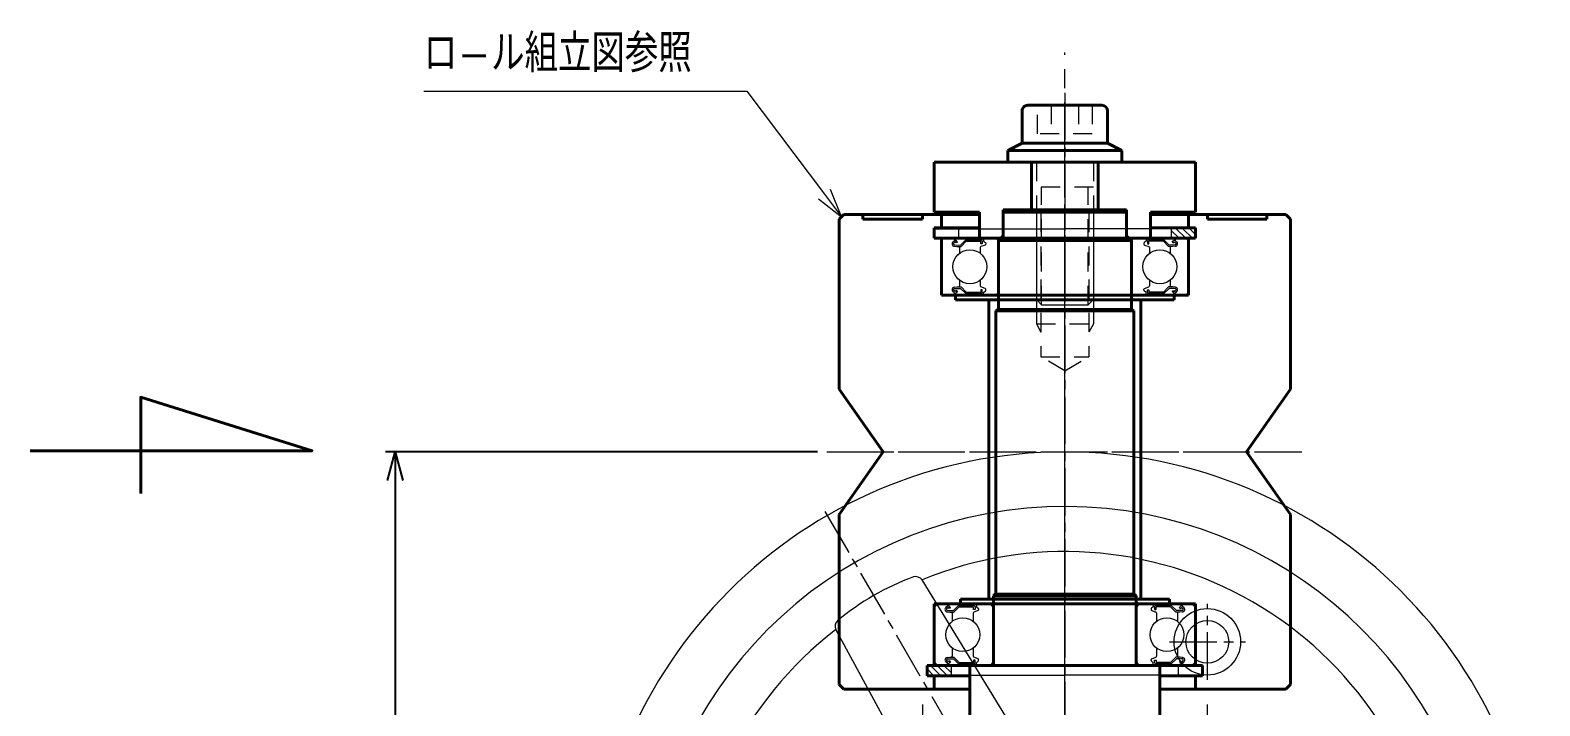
# Model space of a CAD drawing. Header units: millimetres. Extents: x 0 to 1682, y 0 to 1188.
# Drawn here: x 1089.5 to 1407.3, y 464.4 to 606.7 of the extents above; entities that cross this region are included whole.
import ezdxf

# ---------------------------------------------------------------- set-up
doc = ezdxf.new("R2010")
doc.units = ezdxf.units.MM
doc.header["$LTSCALE"] = 2
for name, pattern in [('GEN7', [15, 10, -1.5, 2, -1.5]), ('GEN7A', [7.5, 5, -0.75, 1, -0.75]), ('HIDDEN2', [3.5, 2, -1.5])]:
    doc.linetypes.add(name, pattern=pattern)
doc.layers.get('0').update_dxf_attribs({"lineweight": 20})
doc.layers.get('DEFPOINTS').update_dxf_attribs({"color": 253})
for name, color, linetype, lineweight in [('2', 5, 'Continuous', 40), ('3A', 6, 'HIDDEN2', 20), ('4', 3, 'Continuous', 13), ('5', 3, 'Continuous', 13), ('7', 4, 'GEN7', 13), ('7A', 4, 'GEN7A', 13), ('_-3A', 6, 'HIDDEN2', 20)]:
    doc.layers.add(name, color=color, linetype=linetype, lineweight=lineweight)
doc.styles.get("Standard").update_dxf_attribs({"font": 'romans.shx', "width": 0.8, "bigfont": 'extfont2.shx'})
doc.dimstyles.new('GEN-ISO$0', dxfattribs={"dimtxt": 4, "dimasz": 3, "dimexe": 1, "dimexo": 1, "dimgap": 1, "dimtad": 3, "dimrnd": 0.01, "dimdsep": 46, "dimtxsty": 'Standard', "dimblk": 'OPEN30', "dimcen": 0, "dimclrd": 256, "dimclre": 256, "dimclrt": 7, "dimazin": 2, "dimtp": 0.1, "dimtm": 0.1000000001, "dimtfac": 0.6, "dimtmove": 2, "dimatfit": 3, "dimldrblk": 'OPEN30', "dimfxl": 1, "dimarcsym": 0})

# ---------------------------------------------------------------- blocks, each defined once
blk = doc.blocks.new('A$C1C1646DE')
for p, q in [((19.80000195724733, 41.99999954894997), (4.200001957247196, 41.99999954894861)), ((3.00000195724715, 40.79999954894856), (3.00000195724806, 33.99999954894952)), ((21.00000195724806, 33.99999954894929), (21.00000195724715, 40.79999954895015)), ((21.00000195724806, 29.9999995489502), (3.00000195724806, 29.99999954894838))]:
    blk.add_line(p, q)
for centre, start, end in [((4.200001957247423, 40.79999954894856), 89.9999980000048, 179.9999999999995), ((19.80000195724733, 40.79999954894993), 359.9999999999995, 89.9999980000048)]:
    blk.add_arc(centre, 1.2, start, end)
at = {"layer": '2'}
for p, q in [((3.000001957247605, 33.99999954894929), (1.957248059625272e-06, 32.49999954894975)), ((24.00000195724897, 32.49999954894929), (1.957248059625272e-06, 32.49999954894975)), ((1.957247604877921e-06, 32.49999954894975), (1.957248514372623e-06, 29.99999954894975)), ((21.0000019572476, 33.99999954894929), (3.000001957248514, 33.99999954894952)), ((24.00000195724897, 32.49999954894929), (21.0000019572476, 33.99999954894929)), ((24.00000195724851, 32.49999954894929), (24.00000195724851, 29.99999954894929)), ((24.00000195724851, 29.99999954894929), (1.957248514372623e-06, 29.99999954894952))]:
    blk.add_line(p, q, dxfattribs=at)
at = {"layer": '7A'}
blk.add_line((12.0000022269187, 44.63359109718522), (12.0000022269187, -4.510510507316212e-07), dxfattribs=at)
at = {"layer": '_-3A'}
for p, q in [((6.22650195724782, 35.99999954894884), (6.226501957247365, 41.99999954894884)), ((9.11325195724703, 41.99999954894906), (9.113251957247485, 35.99999954894906)), ((14.88675195724727, 41.99999954894952), (14.88675195724772, 35.99999954894952)), ((17.77350195724716, 41.99999954894975), (17.77350195724784, 35.99999954894975)), ((17.77350195724784, 35.99999954894975), (6.22650195724782, 35.99999954894884)), ((6.00000195724806, 29.99999954894884), (6.000001957250561, 1.073499548948803)), ((18.00000195724806, 29.99999954894975), (18.00000195725084, 1.07349954894994)), ((18.00000195724851, 24.74999954894975), (6.000001957248514, 24.74999954894884)), ((7.073501957250812, -4.510510507316212e-07), (7.073501957248482, 24.74999954894884)), ((16.92650195725082, -4.510501412369194e-07), (16.92650195724855, 24.74999954894975)), ((6.00000195725147, 1.073499548948917), (7.073501957251665, -4.510510507316212e-07)), ((18.00000195725147, 1.073499548950053), (6.00000195725147, 1.073499548948917)), ((16.92650195725173, -4.510501412369194e-07), (18.00000195725147, 1.073499548950053)), ((7.073501957251665, -4.510510507316212e-07), (16.92650195725173, -4.510501412369194e-07))]:
    blk.add_line(p, q, dxfattribs=at)
blk = doc.blocks.new('A$C76446767')
at = {"layer": '2'}
for p, q in [((1.677595355431549e-05, 63.20680156471622), (2.63632309724926e-05, 99.00003001813525)), ((2.63632309724926e-05, 99.00003001813525), (1.000026631082619, 100.0000297502836)), ((29.499801555148, 100.0000190362796), (1.000023550788342, 100.0000266699911)), ((4.999581446420052, 98.99999841164822), (4.999581446420052, 99.99999841164822)), ((17.49958144642005, 98.99999841164822), (4.999581446420052, 98.99999841164822)), ((17.49958144642005, 98.99999841164822), (17.49958144642005, 99.99999841164822)), ((21.50003637541704, 97.20005246821552), (21.50003637541704, 100.0000404682162)), ((93.99957447033444, 100.0000017599109), (65.499801555148, 100.0000093936213)), ((73.5000216638764, 97.20005246821552), (73.5000216638764, 100.0000404682153)), ((77.5000216638764, 99.00004046821527), (77.5000216638764, 100.0000404682153)), ((77.5000216638764, 98.99999841164822), (77.5000216638764, 99.99999841164822)), ((77.5000216638764, 98.99999841164822), (90.0000216638764, 98.99999841164822)), ((90.0000216638764, 98.99999841164822), (90.0000216638764, 99.99999841164822)), ((93.99957447033421, 100.0000017599109), (94.9995767470732, 98.99999948317168)), ((94.99958633452252, 63.20613115342837), (94.9995767470732, 98.99999948317168)), ((29.499801555148, 97.2000524682145), (20.00003637541704, 97.20005246821552)), ((20.00003637541704, 95.00004046821618), (20.00003637541704, 97.20005246821552)), ((75.0000216638764, 97.2000524682096), (65.49980155514805, 97.20005246821074)), ((75.0000216638764, 95.00004046821527), (75.0000216638764, 97.20005246821552)), ((75.0000216638764, 95.00004046821527), (20.00003637541704, 95.00004046821527)), ((21.50003637541704, 83.00004046821618), (21.50003637541704, 95.00004046821618)), ((73.5000216638764, 83.00004046821527), (73.5000216638764, 95.00004046821527)), ((73.5000216638764, 83.00004046821209), (21.50003637541704, 83.00004046821618)), ((24.50003637541704, 82.00004046821527), (24.50003637541704, 83.00004046821527)), ((70.5000216638764, 82.00004046821527), (70.5000216638764, 83.00004046821527)), ((24.50003637541704, 82.00004046821527), (70.5000216638764, 82.00004046821527)), ((31.50003637541704, 19.00004046821618), (31.50003637541704, 82.00004046821527)), ((63.5000216638764, 19.00004046821618), (63.5000216638764, 82.00004046821527)), ((1.677595378168917e-05, 63.20680156471599), (9.247365599976547, 50.00021877403844)), ((94.99972683367287, 63.20633180278651), (85.75224740023395, 49.99984046676923)), ((9.701024964670069e-06, 36.7931739916562), (9.24738475197978, 49.99979423827426)), ((94.99959340944338, 36.79253181394051), (85.75222824403204, 49.99941593119456)), ((1.137739218393108e-07, 1.000030018138887), (9.701024964670069e-06, 36.7931739916562)), ((94.99960299652207, 1.000030018138887), (94.99959340944338, 36.79253181394051)), ((20.00003637541704, 18.00004046821618), (75.0000216638764, 18.00004046821618)), ((20.00003637541704, 18.00004046821618), (20.00003637541681, 5.000040468216071)), ((25.50003637541704, 18.00004046821618), (25.50003637541704, 19.00004046821618)), ((69.5000216638764, 19.00004046821618), (25.50003637541704, 19.00004046821618)), ((69.5000216638764, 18.00004046821618), (69.5000216638764, 19.00004046821618)), ((75.0000216638764, 18.00004046821618), (75.00002166387617, 5.000040468216071)), ((76.50002166387617, 5.000040468216071), (18.50003637541681, 5.000040468216071)), ((18.50003637541681, 5.000040468216071), (18.50003637541681, 2.800028468215828)), ((76.50002166387617, 5.000040468216071), (76.50002166387617, 2.800028468215828)), ((1.137739218393108e-07, 1.000030018138887), (1.000027836409117, 1.759785504873435e-06)), ((27.49980155514822, 8.857792522576347e-06), (1.000027836409174, 1.759785163812921e-06)), ((27.49980155514822, 2.800028468215828), (18.50003637541681, 2.800028468215828)), ((20.00003637541681, 2.800028468215828), (20.00003637541681, 4.046821607062157e-05)), ((76.50002166387617, 2.800028468215828), (67.49980155514817, 2.800028468215828)), ((93.99960018395905, 2.666987086286099e-05), (67.49980155514817, 1.957185702394781e-05)), ((75.00002166387617, 2.800028468215828), (75.00002166387617, 4.046821607062157e-05)), ((94.99960299652207, 1.000030018138887), (93.99960018395905, 2.666987086286099e-05))]:
    blk.add_line(p, q, dxfattribs=at)
at = {"layer": '7A'}
for p, q in [((47.49980155514822, 1.421482488694892e-05), (47.499801555148, 100.0000142149502)), ((1.464796089567699, 50.00002587586994), (92.81532698655667, 50.00000140748284))]:
    blk.add_line(p, q, dxfattribs=at)
blk = doc.blocks.new('A$C25C40DA7')
at = {"layer": '2'}
blk.add_line((67.50025560418635, 5.000038664293243), (27.50025560418635, 5.000038664293243), dxfattribs=at)
at = {"layer": '4'}
for p, q in [((20.00026295995576, 95.00006813670984), (20.00026295995576, 97.00006813670984)), ((20.00026295995576, 97.00006813670984), (47.50026295995576, 97.00006813670984)), ((25.10026295995567, 97.00006813670984), (25.10026295995567, 95.00006813670984)), ((34.50025560418544, 95.50388783862331), (34.00025560418544, 95.00388783862331)), ((69.90026295995585, 97.00006813670984), (47.50026295995576, 97.00006813670984)), ((60.50025560418544, 95.50388783862331), (61.00025560418544, 95.00388783862331)), ((69.90026295995585, 97.00006813670984), (69.90026295995585, 95.00006813670984)), ((75.00026295995576, 97.00006813670984), (69.90026295995585, 97.00006813670984)), ((71.54189395995581, 95.00006813670984), (69.90026295995585, 96.6416991367098)), ((72.95610695995583, 95.00006813670984), (70.95610695995583, 97.00006813670984)), ((72.37032095995573, 97.00006813670984), (74.37032095995573, 95.00006813670984)), ((73.78453395995575, 97.00006813670984), (75.00026295995576, 95.78433913670983)), ((75.00026295995576, 95.00006813670984), (75.00026295995576, 97.00006813670984)), ((20.00003549545727, 95.00004000355034), (75.00002078391663, 95.00004000355034)), ((21.50026295995576, 95.00006813670984), (20.00026295995576, 95.00006813670984)), ((21.50003549545727, 83.00004000355034), (21.50003549545727, 95.00004000355034)), ((47.50026295995576, 95.00006813670984), (21.50026295995576, 95.00006813670984)), ((21.50026295995576, 94.4000105311327), (21.50026295995576, 83.60001053113274)), ((22.10027295995587, 95.0000105311326), (33.50026295995576, 95.0000105311326)), ((24.30029295995564, 94.5000105311326), (23.97833295995588, 94.2740305311329)), ((24.47232295995582, 94.25400053113276), (24.15035295995585, 94.02800053113265)), ((24.23735295995584, 93.3060005311329), (25.1173729599559, 93.22800053113292)), ((24.26321295995558, 93.60502053113282), (25.5262629599556, 93.5580205311328)), ((24.30026295995594, 94.80001053113278), (24.30026295995594, 94.5000105311326)), ((24.64533295995579, 94.0090305311328), (24.47232295995582, 94.25401053113274)), ((24.89031295995574, 94.18101053113264), (24.64531295995585, 94.00902053113282)), ((24.89024295995569, 94.18102053113284), (24.71825295995586, 94.42700053113276)), ((24.77927295995551, 93.25801053113287), (25.6502729599556, 93.25801053113287)), ((25.30026295995594, 93.02901053113283), (25.30026295995594, 91.81399053113273)), ((25.52623295995545, 93.55801053113282), (26.62625295995576, 94.65803053113291)), ((25.6502429599559, 93.25803053113282), (26.75023295995561, 94.35803053113273)), ((26.62627295995571, 94.65801053113273), (29.80026295995594, 94.65801053113273)), ((26.75026295995576, 94.35801053113278), (29.80026295995594, 94.35801053113278)), ((65.50025560418544, 95.00388783862331), (29.50025560418544, 95.00388783862331)), ((29.70027295995578, 93.0550105311329), (29.70027295995578, 91.81399053113273)), ((29.80026295995594, 93.8380105311328), (29.80026295995594, 94.35801053113278)), ((30.10027295995587, 93.8380105311328), (29.80029295995564, 93.8380105311328)), ((30.71832295995591, 93.56600053113266), (29.83231295995574, 93.24299053113282)), ((30.10027295995587, 94.35801053113278), (30.10027295995587, 93.8380105311328)), ((30.4002729599556, 94.80001053113278), (30.4002729599556, 94.4000105311327)), ((30.4002829599558, 94.40003053113264), (30.77928295995571, 94.08203053113289)), ((30.85027295995587, 93.92901053113269), (30.85027295995587, 93.75401053113274)), ((33.50026295995576, 94.4000105311327), (33.50026295995576, 83.60001053113274)), ((47.50026295995576, 95.00006813670984), (69.90026295995585, 95.00006813670984)), ((72.90025295995565, 95.0000105311326), (61.50026295995576, 95.0000105311326)), ((61.50026295995576, 94.4000105311327), (61.50026295995576, 83.60001053113274)), ((64.15025295995565, 93.92901053113269), (64.15025295995565, 93.75401053113274)), ((64.60026295995567, 94.40000053113272), (64.22126295995577, 94.08200053113273)), ((64.28226295995591, 93.56601053113286), (65.16826295995588, 93.24301053113277)), ((64.60025295995547, 94.80001053113278), (64.60025295995547, 94.4000105311327)), ((64.90025295995565, 94.35801053113278), (64.90025295995565, 93.8380105311328)), ((64.90025295995565, 93.8380105311328), (65.20024295995563, 93.8380105311328)), ((68.37425295995581, 94.65801053113273), (65.20026295995558, 94.65801053113273)), ((65.20026295995558, 93.8380105311328), (65.20026295995558, 94.35801053113278)), ((68.25026295995576, 94.35801053113278), (65.20026295995558, 94.35801053113278)), ((65.30025295995574, 93.0550105311329), (65.30025295995574, 91.81399053113273)), ((69.35027295995587, 93.25803053113282), (68.25028295995571, 94.35803053113273)), ((69.47427295995567, 93.5580205311328), (68.37427295995576, 94.6580205311327)), ((70.22125295995556, 93.25801053113287), (69.35025295995547, 93.25801053113287)), ((70.73726295995584, 93.60501053113262), (69.47424295995552, 93.5580105311326)), ((69.70026295995558, 93.0290105311326), (69.70026295995558, 91.81399053113273)), ((70.76323295995553, 93.30601053113264), (69.88323295995588, 93.22800053113292)), ((70.12767995995591, 95.00006813670984), (69.90026295995585, 95.2274851367099)), ((69.90026295995585, 95.00006813670984), (73.50026295995576, 95.00006813670984)), ((70.11025295995569, 94.18101053113264), (70.28226295995591, 94.42700053113276)), ((70.11025295995569, 94.18102053113284), (70.35526295995578, 94.00902053113282)), ((70.35525295995558, 94.00902053113282), (70.52825295995581, 94.25400053113276)), ((70.52825295995581, 94.25401053113274), (70.85024295995572, 94.02801053113285)), ((70.70024295995563, 94.5000105311326), (71.0222229599558, 94.27402053113269)), ((70.70026295995558, 94.80001053113278), (70.70026295995558, 94.5000105311326)), ((73.50002078391663, 83.00004000355125), (73.50002078391663, 95.00004000355125)), ((73.50026295995576, 95.00006813670984), (75.00026295995576, 95.00006813670984)), ((73.50026295995576, 94.4000105311327), (73.50026295995576, 83.60001053113274)), ((25.30026295995594, 86.1860305311327), (25.30026295995594, 84.9710105311326)), ((29.70027295995578, 86.1860305311327), (29.70027295995578, 84.94501053113277)), ((65.30025295995574, 86.1860305311327), (65.30025295995574, 84.94501053113277)), ((69.70026295995558, 86.1860305311327), (69.70026295995558, 84.9710105311326)), ((21.50003549545727, 83.00004000354716), (73.50002078391663, 83.00004000355125)), ((22.10027295995587, 83.00001053113283), (33.50026295995576, 83.0000105311326)), ((24.30031295995559, 83.50000053113286), (23.97833295995588, 83.72598053113279)), ((24.47234295995577, 83.7460105311327), (24.15035295995585, 83.97201053113281)), ((24.23735295995584, 84.69402053113276), (25.1173729599559, 84.77202053113274)), ((24.26325295995593, 84.39499053113263), (25.52628295995555, 84.44199053113266)), ((24.30026295995594, 83.20001053113288), (24.30026295995594, 83.50001053113283)), ((24.64533295995579, 83.99099053113264), (24.47232295995582, 83.7460105311327)), ((24.89027295995584, 83.81899053113261), (24.64526295995574, 83.99100053113284)), ((24.89024295995569, 83.81900053113282), (24.71825295995586, 83.57302053113267)), ((24.77927295995551, 84.74201053113279), (25.6502729599556, 84.74201053113279)), ((25.52625295995585, 84.44199053113266), (26.62625295995576, 83.34199053113275)), ((25.6502729599556, 84.74199053113284), (26.75024295995581, 83.64199053113293)), ((26.62627295995571, 83.3420105311327), (29.80028295995589, 83.3420105311327)), ((26.75026295995576, 83.64201053113288), (29.80028295995589, 83.64201053113288)), ((29.80026295995594, 84.16201053113286), (29.80026295995594, 83.64201053113288)), ((30.10027295995587, 84.16201053113286), (29.80029295995564, 84.16201053113286)), ((30.71832295995591, 84.43402053113277), (29.83231295995574, 84.75703053113261)), ((30.10027295995587, 83.64201053113288), (30.10027295995587, 84.16201053113286)), ((30.4002729599556, 83.20001053113288), (30.4002729599556, 83.60001053113274)), ((30.40033295995545, 83.60002053113271), (30.77931295995586, 83.91801053113272)), ((30.85027295995587, 84.07101053113274), (30.85027295995587, 84.2460105311327)), ((72.90025295995565, 83.0000105311326), (61.50026295995576, 83.0000105311326)), ((64.15025295995565, 84.07101053113274), (64.15025295995565, 84.2460105311327)), ((64.60025295995547, 83.60002053113271), (64.22126295995577, 83.91801053113272)), ((64.28226295995591, 84.4340105311328), (65.16826295995588, 84.75701053113266)), ((64.60025295995547, 83.20001053113288), (64.60025295995547, 83.60001053113274)), ((64.90025295995565, 83.64201053113288), (64.90025295995565, 84.16201053113286)), ((64.90025295995565, 84.16201053113286), (65.20024295995563, 84.16201053113286)), ((65.20026295995558, 84.16201053113286), (65.20026295995558, 83.64201053113288)), ((68.25026295995576, 83.64201053113288), (65.20026295995558, 83.64201053113288)), ((68.37425295995581, 83.3420105311327), (65.20026295995558, 83.3420105311327)), ((69.35027295995587, 84.74199053113284), (68.25027295995551, 83.64199053113293)), ((69.47427295995567, 84.44200053113286), (68.37426295995556, 83.34200053113273)), ((70.22125295995556, 84.74201053113279), (69.35025295995547, 84.74201053113279)), ((70.73726295995584, 84.39500053113284), (69.47424295995552, 84.44200053113286)), ((70.76323295995553, 84.69402053113276), (69.88323295995588, 84.77202053113274)), ((70.11025295995569, 83.81900053113282), (70.35526295995578, 83.99100053113284)), ((70.11025295995569, 83.81901053113279), (70.28226295995591, 83.57302053113267)), ((70.35525295995558, 83.99100053113284), (70.52825295995581, 83.7460105311327)), ((70.52825295995581, 83.7460105311327), (70.85024295995572, 83.97201053113281)), ((70.70024295995563, 83.50000053113286), (71.0222229599558, 83.72599053113277)), ((70.70026295995558, 83.20001053113288), (70.70026295995558, 83.5000105311326)), ((41.50025560419181, 82.07738783862283), (42.57375560419177, 81.00388783862286)), ((53.50025560419181, 82.07738783862396), (41.50025560419181, 82.07738783862283)), ((42.57375560419177, 81.00388783862286), (52.42675560419184, 81.00388783862377)), ((52.42675560419184, 81.00388783862377), (53.50025560419181, 82.07738783862396)), ((75.00002078391663, 18.00004000355125), (20.00003549545727, 18.00004000355125)), ((20.00003549545727, 18.00004000355125), (20.00003549545727, 5.000040003551248)), ((20.00026295995622, 17.00001053113374), (20.00026295995622, 6.000010531133739)), ((21.00026295995622, 18.00001053113351), (32.50026295995622, 18.00001053113351)), ((22.8003529599564, 17.50001053113351), (22.47836295995603, 17.27401053113363)), ((22.97234295995622, 17.25402053113362), (22.65035295995631, 17.02802053113373)), ((22.7373529599563, 16.3060005311338), (23.61737295995636, 16.22800053113383)), ((22.76321295995604, 16.60502053113373), (24.02626295995651, 16.55802053113371)), ((22.8002629599564, 17.80001053113369), (22.8002629599564, 17.50001053113351)), ((23.14528295995615, 17.0090305311337), (22.97226295995642, 17.25402053113362)), ((23.39031295995619, 17.18101053113355), (23.1453129599563, 17.00902053113373)), ((23.39027295995629, 17.18101053113355), (23.21826295995652, 17.42701053113365)), ((23.27927295995642, 16.25801053113378), (24.15027295995606, 16.25801053113378)), ((23.8002629599564, 16.02901053113374), (23.8002629599564, 14.31399053113364)), ((24.02620295995621, 16.55804053113366), (25.12622295995607, 17.65805053113377)), ((24.15027295995606, 16.25801053113378), (25.25028295995617, 17.35803053113364)), ((25.12627295995617, 17.65801053113364), (28.3002629599564, 17.65801053113364)), ((25.25026295995622, 17.35801053113369), (28.3002629599564, 17.35801053113369)), ((28.20027295995624, 16.0550105311338), (28.20027295995624, 14.31399053113364)), ((28.3002629599564, 16.8380105311337), (28.3002629599564, 17.35801053113369)), ((28.60027295995633, 16.8380105311337), (28.3002929599561, 16.8380105311337)), ((29.21832295995637, 16.56600053113357), (28.33234295995635, 16.24301053113368)), ((28.60027295995633, 17.35801053113369), (28.60027295995633, 16.8380105311337)), ((28.90027295995606, 17.80001053113369), (28.90027295995606, 17.4000105311336)), ((28.90035295995631, 17.40000053113363), (29.27934295995647, 17.08200053113364)), ((29.35027295995633, 16.9290105311336), (29.35027295995633, 16.75401053113364)), ((32.50026295995622, 17.00001053113351), (32.50026295995622, 6.000010531133512)), ((74.00026295995622, 18.00001053113351), (62.50026295995622, 18.00001053113351)), ((62.50026295995622, 17.00001053113351), (62.50026295995622, 6.000010531133512)), ((65.6502529599561, 16.9290105311336), (65.6502529599561, 16.75401053113364)), ((66.10024295995618, 17.40000053113363), (65.72125295995647, 17.08200053113364)), ((65.78224295995642, 16.56602053113352), (66.66823295995619, 16.24302053113365)), ((66.10025295995638, 17.80001053113369), (66.10025295995638, 17.4000105311336)), ((66.4002529599561, 17.35801053113369), (66.4002529599561, 16.8380105311337)), ((66.4002529599561, 16.8380105311337), (66.70024295995609, 16.8380105311337)), ((69.87425295995627, 17.65801053113364), (66.70026295995649, 17.65801053113364)), ((66.70026295995649, 16.8380105311337), (66.70026295995649, 17.35801053113369)), ((69.75026295995622, 17.35801053113369), (66.70026295995649, 17.35801053113369)), ((66.8002529599562, 16.0550105311338), (66.8002529599562, 14.31399053113364)), ((70.85026295995613, 16.25801053113378), (69.75027295995642, 17.35801053113369)), ((70.97428295995633, 16.55802053113371), (69.87427295995622, 17.65802053113362)), ((71.72125295995647, 16.25801053113378), (70.85025295995638, 16.25801053113378)), ((72.2372629599563, 16.60502053113373), (70.97424295995643, 16.55802053113371)), ((71.20026295995649, 16.02901053113351), (71.20026295995649, 14.31399053113364)), ((72.26323295995644, 16.30601053113355), (71.38323295995633, 16.22800053113383)), ((71.61023295995619, 17.18102053113375), (71.85524295995629, 17.00902053113373)), ((71.6102429599564, 17.1810005311338), (71.78225295995617, 17.42700053113367)), ((71.85525295995649, 17.00901053113353), (72.02824295995651, 17.25401053113364)), ((72.02823295995631, 17.25402053113362), (72.35022295995623, 17.02802053113351)), ((72.20023295995634, 17.50002053113371), (72.52222295995625, 17.2740205311336)), ((72.20026295995649, 17.80001053113369), (72.20026295995649, 17.50001053113351)), ((75.00002078391663, 18.00004000355125), (75.00002078391663, 5.000040003551248)), ((75.00026295995622, 17.00001053113351), (75.00026295995622, 6.000010531133512)), ((22.7373529599563, 6.694020531133674), (23.61737295995636, 6.772020531133649)), ((22.76321295995604, 6.394990531133544), (24.02626295995651, 6.44199053113357)), ((23.27927295995642, 6.742010531133701), (24.15027295995606, 6.742010531133701)), ((23.8002629599564, 8.68603053113361), (23.8002629599564, 6.971010531133516)), ((24.02620295995621, 6.441980531133822), (25.12621295995632, 5.341970531133711)), ((24.15025295995611, 6.742000531133726), (25.25026295995622, 5.641990531133843)), ((28.20027295995624, 8.68603053113361), (28.20027295995624, 6.945010531133676)), ((29.21834295995632, 6.434020531133683), (28.33237295995605, 6.757010531133574)), ((65.78225295995617, 6.434010531133708), (66.66823295995619, 6.757000531133826)), ((66.8002529599562, 8.68603053113361), (66.8002529599562, 6.945010531133676)), ((70.85025295995638, 6.742000531133726), (69.75026295995622, 5.64200053113359)), ((70.97427295995612, 6.44199053113357), (69.87426295995647, 5.341990531133661)), ((71.72125295995647, 6.742010531133701), (70.85025295995638, 6.742010531133701)), ((72.2372529599561, 6.395000531133746), (70.97424295995643, 6.442000531133772)), ((71.20026295995649, 8.68603053113361), (71.20026295995649, 6.971010531133516)), ((72.26323295995644, 6.694020531133674), (71.38323295995633, 6.772020531133649)), ((18.50003549545727, 5.000040003551248), (76.50002078391663, 5.000040003551248)), ((20.00026295995576, 5.000038664293243), (18.50026295995576, 5.000038664293243)), ((18.50026295995576, 5.000038664293243), (18.50026295995576, 3.000038664293243)), ((19.80177795995587, 3.000038664293243), (18.50026295995576, 4.301553664293124)), ((21.21599195995577, 3.000038664293243), (19.21599195995577, 5.000038664293243)), ((23.60026295995567, 5.000038664293243), (20.00026295995576, 5.000038664293243)), ((20.63020495995579, 5.000038664293243), (22.63020495995579, 3.000038664293243)), ((21.00026295995622, 5.000010531133739), (32.50026295995622, 5.000010531133512)), ((22.04441895995569, 5.000038664293243), (23.60026295995567, 3.444194664293263)), ((22.8003529599564, 5.500010531133739), (22.47836295995603, 5.726010531133625)), ((22.97235295995642, 5.746020531133809), (22.65036295995651, 5.972020531133694)), ((22.8002629599564, 5.200010531133785), (22.8002629599564, 5.500010531133739)), ((23.14529295995635, 5.991010531133725), (22.97231295995607, 5.746010531133606)), ((23.39034295995634, 5.818990531133522), (23.1453629599564, 5.990990531133548)), ((23.39032295995639, 5.819020531133674), (23.21831295995617, 5.573030531133782)), ((23.45863195995571, 5.000038664293243), (23.60026295995567, 4.858407664293281)), ((23.60026295995567, 3.000038664293243), (23.60026295995567, 5.000038664293243)), ((25.12627295995617, 5.34201053113361), (28.30028295995635, 5.34201053113361)), ((25.25026295995622, 5.642010531133792), (28.30028295995635, 5.642010531133792)), ((28.3002629599564, 6.162010531133774), (28.3002629599564, 5.642010531133792)), ((28.60027295995633, 6.162010531133774), (28.3002929599561, 6.162010531133774)), ((28.60027295995633, 5.642010531133792), (28.60027295995633, 6.162010531133774)), ((28.90027295995606, 5.200010531133785), (28.90027295995606, 5.600010531133648)), ((28.90031295995641, 5.600010531133648), (29.27931295995631, 5.918010531133632)), ((29.35027295995633, 6.071010531133652), (29.35027295995633, 6.246010531133606)), ((47.50026295995576, 5.000038664293243), (75.00026295995576, 5.000038664293243)), ((74.00026295995622, 5.000010531133512), (62.50026295995622, 5.000010531133512)), ((65.6502529599561, 6.071010531133652), (65.6502529599561, 6.246010531133606)), ((66.10025295995638, 5.600020531133623), (65.72125295995647, 5.918020531133834)), ((66.10025295995638, 5.200010531133785), (66.10025295995638, 5.600010531133648)), ((66.4002529599561, 5.642010531133792), (66.4002529599561, 6.162010531133774)), ((66.4002529599561, 6.162010531133774), (66.70024295995609, 6.162010531133774)), ((66.70026295995649, 6.162010531133774), (66.70026295995649, 5.642010531133792)), ((69.75026295995622, 5.642010531133792), (66.70026295995649, 5.642010531133792)), ((69.87425295995627, 5.34201053113361), (66.70026295995649, 5.34201053113361)), ((71.40026295995585, 3.000038664293243), (71.40026295995585, 5.000038664293243)), ((71.61023295995619, 5.818990531133522), (71.85524295995629, 5.990990531133548)), ((71.6102429599564, 5.819020531133674), (71.78225295995617, 5.573020531133579)), ((71.85524295995629, 5.99100053113375), (72.02824295995651, 5.746010531133606)), ((72.02823295995631, 5.746000531133632), (72.35022295995623, 5.972000531133517)), ((72.20023295995634, 5.500000531133765), (72.52222295995625, 5.72600053113365)), ((72.20026295995649, 5.200010531133785), (72.20026295995649, 5.500010531133512)), ((75.00026295995576, 5.000038664293243), (76.50026295995576, 5.000038664293243)), ((76.50026295995576, 5.000038664293243), (76.50026295995576, 3.000038664293243)), ((18.50026295995576, 3.000038664293243), (23.60026295995567, 3.000038664293243)), ((23.60026295995567, 3.000038664293243), (47.50026295995576, 3.000038664293243)), ((76.50026295995576, 3.000038664293243), (47.50026295995576, 3.000038664293243))]:
    blk.add_line(p, q, dxfattribs=at)
for centre in [(27.50026295995576, 89.0000105311326), (67.50026295995576, 89.0000105311326), (26.00026295995622, 11.50001053113351), (69.00026295995622, 11.50001053113351)]:
    blk.add_circle(centre, 3.5719, dxfattribs=at)
for centre, radius, start, end in [((22.44058295995546, 94.0596905311329), 1.00001, 109.8959699999945, 160.1038200000001), ((24.28427295995562, 93.83701053113282), 0.5330699999999999, 124.999919999999, 264.9435999999945), ((24.28427295995562, 93.83701053113282), 0.23295, 125.0525999999907, 264.8286100000032), ((24.10027295995587, 94.80001053113278), 0.20001, 359.999969999997, 89.99994999999497), ((24.47226295995551, 94.25401053113274), 0.30018, 35.11495999999848, 124.9603099999987), ((25.10027295995587, 93.02901053113283), 0.19974, 359.999969999997, 85.11767999999631), ((29.9002729599556, 93.0550105311329), 0.19999, 109.8847700000025, 180.0002399999981), ((29.80026295995594, 94.35801053113278), 0.3, 359.999969999997, 89.99994999999497), ((30.60027295995587, 94.80001053113278), 0.2, 89.99994999999497, 180.0002399999981), ((30.6502729599556, 93.75401053113274), 0.2, 289.8842200000072, 359.999969999997), ((30.6502729599556, 93.92901053113269), 0.20013, 359.999969999997, 49.86494000001204), ((32.55995295995581, 94.05970053113265), 1.00001, 19.8958300000026, 70.10383999999296), ((62.44057295995572, 94.05970053113265), 1, 109.8955800000035, 160.1038700000044), ((64.35025295995547, 93.92901053113269), 0.20012, 130.1351799999922, 180.0002399999981), ((64.35025295995547, 93.75401053113274), 0.2, 180.0002399999981, 250.1167000000045), ((64.40025295995565, 94.80001053113278), 0.2, 359.9996899999949, 89.99994999999497), ((65.20026295995558, 94.35801053113278), 0.3, 89.99994999999497, 180), ((65.10025295995547, 93.0550105311329), 0.2, 359.9996899999949, 70.1123500000092), ((69.90025295995565, 93.0290105311326), 0.19972, 94.88227999999197, 180.0002399999981), ((70.52826295995555, 94.25401053113274), 0.30016, 55.03943999998717, 144.8834200000007), ((70.90025295995565, 94.80001053113278), 0.2, 89.99994999999497, 180.0002399999981), ((70.71625295995545, 93.83701053113282), 0.23295, 275.1749299999971, 54.94699000000423), ((70.71625295995545, 93.83701053113282), 0.53308, 275.0578799999913, 54.99910999999319), ((72.5599429599556, 94.0596905311329), 1.00001, 19.8958300000026, 70.10383999999296), ((22.44058295995546, 83.94033053113276), 1, 199.8960000000018, 250.1044899999926), ((24.28427295995562, 84.16301053113261), 0.53308, 95.05785000000438, 234.9999999999882), ((24.28427295995562, 84.16301053113261), 0.23295, 95.17487999999508, 234.9472700000055), ((24.10027295995587, 83.20001053113288), 0.2, 270.0043700000011, 0.0002399999980999083), ((24.47226295995551, 83.7460105311327), 0.30016, 235.0419900000057, 324.8851300000018), ((25.10027295995587, 84.9710105311326), 0.19972, 274.8866699999958, 0.0002399999980999083), ((29.9002729599556, 84.94501053113277), 0.19998, 179.9997600000019, 250.1149899999917), ((29.80026295995594, 83.64201053113288), 0.3, 270.0029100000075, 0.0001999999940738847), ((30.60027295995587, 83.20001053113288), 0.19998, 179.9997600000019, 270.0043700000011), ((30.6502729599556, 84.2460105311327), 0.2, 0.0002399999980999083, 70.11574000000475), ((30.6502729599556, 84.07101053113274), 0.20013, 310.1385299999881, 0.0002399999980999083), ((32.55995295995581, 83.94032053113278), 1, 289.8962099999891, 340.1040200000057), ((62.44057295995572, 83.94032053113278), 0.9999899999999999, 199.8960000000018, 250.104250000004), ((64.35025295995547, 84.07101053113274), 0.20012, 179.9995100000028, 229.8647499999885), ((64.35025295995547, 84.2460105311327), 0.2, 109.88318000001, 179.9995100000028), ((64.40025295995565, 83.20001053113288), 0.2, 270, 359.999969999997), ((65.20026295995558, 83.64201053113288), 0.3, 179.9995100000028, 270), ((65.10025295995547, 84.94501053113277), 0.2, 289.8875999999947, 359.999969999997), ((69.90025295995565, 84.9710105311326), 0.19972, 179.9995100000028, 265.1174300000127), ((70.52826295995555, 83.7460105311327), 0.30016, 215.1162099999867, 304.9603400000114), ((70.90025295995565, 83.20001053113288), 0.2, 179.9995100000028, 270), ((70.71625295995545, 84.16301053113261), 0.23295, 305.0529800000027, 84.82480000000693), ((70.71625295995545, 84.16301053113261), 0.53308, 305.0008400000114, 84.9419599999855), ((72.5599429599556, 83.94033053113276), 1, 289.8960900000031, 340.1040600000081), ((21.51515295995614, 16.48512053113359), 1.6, 108.7722599999985, 161.2276799999932), ((22.78427295995607, 16.83701053113373), 0.5330699999999999, 124.999919999999, 264.9435999999945), ((22.78427295995607, 16.83701053113373), 0.23295, 125.0525999999907, 264.8286100000032), ((22.60027295995633, 17.80001053113369), 0.20001, 359.999969999997, 89.99994999999497), ((22.97226295995642, 17.25401053113364), 0.30018, 35.11495999999848, 124.9603099999987), ((23.60027295995633, 16.02901053113374), 0.19974, 359.999969999997, 85.11767999999631), ((28.40027295995606, 16.0550105311338), 0.19999, 109.8847700000025, 180.0002399999981), ((28.3002629599564, 17.35801053113369), 0.3, 359.999969999997, 89.99994999999497), ((29.10027295995633, 17.80001053113369), 0.2, 89.99994999999497, 180.0002399999981), ((29.15027295995606, 16.75401053113364), 0.2, 289.8842200000072, 359.999969999997), ((29.15027295995606, 16.9290105311336), 0.20013, 359.999969999997, 49.86494000001204), ((30.98538295995604, 16.48512053113359), 1.6, 18.77216999999911, 71.22819999999518), ((64.01514295995639, 16.48512053113359), 1.59999, 108.7717700000084, 161.2276299999942), ((65.85025295995638, 16.9290105311336), 0.20012, 130.1351799999922, 180.0002399999981), ((65.85025295995638, 16.75401053113364), 0.2, 180.0002399999981, 250.1167000000045), ((65.9002529599561, 17.80001053113369), 0.2, 359.9996899999949, 89.99994999999497), ((66.70026295995649, 17.35801053113369), 0.3, 89.99994999999497, 180), ((66.60025295995638, 16.0550105311338), 0.2, 359.9996899999949, 70.1123500000092), ((71.4002529599561, 16.02901053113351), 0.19972, 94.88227999999197, 180.0002399999981), ((72.02826295995646, 17.25401053113364), 0.30016, 55.03943999998717, 144.8834200000007), ((72.4002529599561, 17.80001053113369), 0.2, 89.99994999999497, 180.0002399999981), ((72.21625295995636, 16.83701053113373), 0.23295, 275.1749299999971, 54.94699000000423), ((72.21625295995636, 16.83701053113373), 0.53308, 275.0578799999913, 54.99910999999319), ((73.4853729599563, 16.48512053113359), 1.6, 18.77213000001273, 71.22765000000949), ((22.78427295995607, 6.163010531133523), 0.53308, 95.05785000000438, 234.9999999999882), ((22.78427295995607, 6.163010531133523), 0.23295, 95.17487999999508, 234.9472700000055), ((23.60027295995633, 6.971010531133516), 0.19972, 274.8866699999958, 0.0002399999980999083), ((28.40027295995606, 6.945010531133676), 0.19998, 179.9997600000019, 250.1149899999917), ((29.15027295995606, 6.246010531133606), 0.2, 0.0002399999980999083, 70.11574000000475), ((65.85025295995638, 6.246010531133606), 0.2, 109.88318000001, 179.9995100000028), ((66.60025295995638, 6.945010531133676), 0.2, 289.8875999999947, 359.999969999997), ((71.4002529599561, 6.971010531133516), 0.19972, 179.9995100000028, 265.1174300000127), ((72.21625295995636, 6.163010531133523), 0.23295, 305.0529800000027, 84.82480000000693), ((72.21625295995636, 6.163010531133523), 0.53308, 305.0008400000114, 84.9419599999855), ((21.51515295995614, 6.514900531133662), 1.59999, 198.772219999987, 251.2280300000056), ((22.60027295995633, 5.200010531133785), 0.2, 270.0043700000011, 0.0002399999980999083), ((22.97226295995642, 5.746010531133606), 0.30016, 235.0419900000057, 324.8851300000018), ((28.3002629599564, 5.642010531133792), 0.3, 270.0029100000075, 0.0001999999940738847), ((29.10027295995633, 5.200010531133785), 0.19998, 179.9997600000019, 270.0043700000011), ((29.15027295995606, 6.071010531133652), 0.20013, 310.1385299999881, 0.0002399999980999083), ((30.98538295995604, 6.514900531133662), 1.59999, 288.7718500000032, 341.2277700000034), ((64.01514295995639, 6.514900531133662), 1.59999, 198.772219999987, 251.2280300000056), ((65.85025295995638, 6.071010531133652), 0.20012, 179.9995100000028, 229.8647499999885), ((65.9002529599561, 5.200010531133785), 0.2, 270, 359.999969999997), ((66.70026295995649, 5.642010531133792), 0.3, 179.9995100000028, 270), ((72.02826295995646, 5.746010531133606), 0.30016, 215.1162099999867, 304.9603400000114), ((72.4002529599561, 5.200010531133785), 0.2, 179.9995100000028, 270), ((73.4853729599563, 6.514900531133662), 1.6, 288.7722900000006, 341.2278699999872)]:
    blk.add_arc(centre, radius, start, end, dxfattribs=at)
for p in [(47.50026295995576, 89.0000105311326), (47.50026295995622, 11.50001053113351)]:
    blk.add_point(p, dxfattribs=at)
at = {"layer": '2'}
blk.add_blockref('A$C76446767', (-8.799597708275542e-07, -4.64664935861947e-07), dxfattribs=at)
blk = doc.blocks.new('A$C11272F10')
at = {"layer": '2'}
for p, q in [((27.49999881362646, 137.4733377186374), (26.99999881362646, 136.9733377186374)), ((26.99999881362646, 136.9733377186374), (26.99999881362646, 131.4733377186374)), ((26.99999881362646, 136.9733377186374), (52.99999881362646, 136.9733377186374)), ((27.49999881362646, 137.4733377186374), (52.49999881362646, 137.4733377186374)), ((52.49999881362646, 137.4733377186374), (52.99999881362646, 136.9733377186374)), ((52.99999881362646, 136.9733377186374), (52.99999881362646, 131.4733377186374)), ((26.49999881362646, 131.4733377186371), (25.99999881362646, 130.9733377186371)), ((25.99999881362646, 130.9733377186371), (25.99999881362646, 116.4733377186365)), ((25.99999881362646, 130.9733377186371), (53.99999881362646, 130.9733377186374)), ((26.49999881362646, 131.4733377186371), (53.49999881362692, 131.4733377186374)), ((53.49999881362692, 131.4733377186374), (53.99999881362692, 130.9733377186374)), ((53.99999881362692, 130.9733377186374), (53.99999881362646, 116.4733377186374)), ((25.79999881362573, 116.4733377186374), (25.49999881362646, 116.1733377186363)), ((25.49999881362464, 116.1733377186374), (25.49999881362646, 56.47333771863691)), ((25.49999881362464, 116.173337718637), (54.49999881362282, 116.1733377186374)), ((25.79999881362573, 116.4733377186369), (54.19999881362537, 116.4733377186374)), ((54.19999881362537, 116.4733377186374), (54.49999881362646, 116.1733377186363)), ((54.49999881362282, 116.1733377186385), (54.49999881362646, 56.47333771863691)), ((25.29999881362755, 56.47333771863691), (24.99999881362646, 56.17333771863673)), ((24.99999881362646, 56.17333771863673), (24.99999881362646, 41.473337718636)), ((24.99999881362646, 56.17333771863719), (54.99999881362442, 56.17333771863696)), ((25.29999881362573, 56.47333771863691), (54.69999881362719, 56.47333771863691)), ((54.69999881362719, 56.47333771863691), (54.99999881362623, 56.17333771863673)), ((54.99999881362623, 56.17333771863673), (54.99999881362623, 41.473337718636)), ((59.99999881362623, 41.47333771863737), (19.99999881362646, 41.47333771863646)), ((19.99999881362646, 41.47333771863646), (19.99999881362623, 26.47333771863646)), ((59.99999881362646, 41.47333771863737), (59.99999881362646, 26.47333771863737)), ((79.99999881362805, 26.47333771863782), (-1.186373765449389e-06, 26.473337718636)), ((-1.186373765449389e-06, 26.47333771863691), (-1.186373765449389e-06, 11.47333771863782)), ((79.99999881362623, 26.47333771863214), (79.99999881362623, 11.47333771863305)), ((79.99999881362805, 11.47333771863782), (-1.186373765449389e-06, 11.473337718636))]:
    blk.add_line(p, q, dxfattribs=at)
at = {"layer": '3A'}
for p, q in [((34.94721409901626, 136.7532576378803), (33.69999881362696, 137.4733377186374)), ((34.94721409901626, 136.7532576378803), (34.94721409901626, 106.4733377186374)), ((45.0527835282378, 136.7532576378803), (34.94721409901626, 136.7532576378803)), ((45.0527835282378, 136.7532576378803), (46.2999988136271, 137.4733377186374)), ((45.0527835282378, 136.7532576378803), (45.0527835282378, 106.4733377186374)), ((33.99999881362714, 113.4733377186374), (45.99999881362714, 113.4733377186374)), ((39.99999881362714, 103.5561111034995), (34.94721409901626, 106.4733377186374)), ((34.94721409901626, 106.4733377186374), (45.0527835282378, 106.4733377186374)), ((39.99999881362714, 103.5561111034995), (45.0527835282378, 106.4733377186374)), ((2.498998813624212, 26.473337718636), (2.498998813626031, 17.87333771863564)), ((17.49899881362421, 26.47333771863691), (17.49899881362603, 17.87333771863746)), ((62.49618652983759, 26.47333771863691), (62.49618652983577, 17.87333771863746)), ((77.50161109741589, 26.473337718636), (77.50161109741589, 17.87333771863564)), ((2.498998813626031, 17.87333771863564), (17.49899881362603, 17.87333771863746)), ((5.499998813626235, 17.87333771863655), (5.499998813626235, 11.473337718636)), ((14.49999881362623, 17.87333771863746), (14.49999881362623, 11.47333771863691)), ((65.49618652983577, 17.87333771863746), (65.49618652983577, 11.47333771863691)), ((74.49618652983759, 17.87333771863655), (74.49618652983759, 11.473337718636))]:
    blk.add_line(p, q, dxfattribs=at)
at = {"layer": '4'}
for p, q in [((33.99999881362714, 137.3001326378803), (33.99999881362714, 113.4733377186374)), ((45.99999881362714, 137.3001326378803), (45.99999881362714, 113.4733377186374)), ((33.99999881362714, 113.4733377186374), (34.94721409901626, 111.7233377186374)), ((45.99999881362714, 113.4733377186374), (45.0527835282378, 111.7233377186374))]:
    blk.add_line(p, q, dxfattribs=at)
at = {"layer": '7A'}
for p, q in [((39.99999881362646, 143.0821472147104), (39.99999881362623, -9.908515039569465e-07)), ((39.99999881362714, 98.55611110349946), (39.99999881362714, 142.4733377186374)), ((9.999998813626235, 33.26963832219394), (9.999998813626235, 3.288319438903727)), ((69.99618652983577, 33.26963832219394), (69.99618652983577, 3.288319438903727))]:
    blk.add_line(p, q, dxfattribs=at)
blk = doc.blocks.new('A$C154E599F')
at = {"layer": '4'}
for radius in [7, 4.5]:
    blk.add_circle((8.000000708600965, 8.000000195912207), radius, dxfattribs=at)
at = {"layer": '7A'}
for p, q in [((8.000000708600965, 1.959122073458275e-07), (8.000000708600965, 16.00000019591221)), ((7.08600964571815e-07, 8.000000195912207), (16.00000070860096, 8.000000195912207))]:
    blk.add_line(p, q, dxfattribs=at)
blk = doc.blocks.new('A$C5F96101C')
at = {"layer": '2'}
for p, q in [((4.056623152792781, 8.000000389538172), (2.61324747981871, 5.500000389538172)), ((6.943374498740923, 8.000000389538172), (4.056623152792781, 8.000000389538172)), ((8.386750171714993, 5.500000389538172), (6.943374498740923, 8.000000389538172)), ((2.61324747981871, 5.500000389538172), (4.056623152792781, 3.000000389538172)), ((6.943374498740923, 3.000000389538172), (8.386750171714993, 5.500000389538172)), ((4.056623152792781, 3.000000389538172), (6.943374498740923, 3.000000389538172))]:
    blk.add_line(p, q, dxfattribs=at)
for radius in [5, 2.886751345948133]:
    blk.add_circle((5.499998825766852, 5.500000389538172), radius, dxfattribs=at)
at = {"layer": '7A'}
for p, q in [((5.499998825766852, 11.00000038953817), (5.499998825766852, 3.895381723850733e-07)), ((-1.174233148049098e-06, 5.500000389538172), (10.99999882576685, 5.500000389538172))]:
    blk.add_line(p, q, dxfattribs=at)
blk = doc.blocks.new('A$C40F1187F')
at = {"layer": '2'}
blk.add_circle((100.9999989194275, 101.0000000243189), 15, dxfattribs=at)
at = {"layer": '4'}
for p, q in [((101.5815953296667, 123.9926454922854), (70.9437126604389, 174.0590149117218)), ((80.79698563884017, 111.9926454922854), (52.75717918096575, 163.5590149117218)), ((120.6214157897762, 113.0000000243189), (179.2991049168782, 111.5000000243189)), ((111.2999989194273, 103.5000000243191), (108.5993409962127, 103.500000024319)), ((111.2999989194273, 103.500000024319), (111.2999989194275, 98.50000002431898)), ((111.2999989194273, 98.50000002431887), (108.599340996213, 98.50000002431887)), ((80.79698563883994, 90.00735455635231), (52.75717918096575, 38.44098513691631)), ((120.6214157897762, 89.00000002431887), (179.2991049168782, 90.50000002431887)), ((101.5815953296665, 78.00735455635231), (70.9437126604389, 27.94098513691631))]:
    blk.add_line(p, q, dxfattribs=at)
for centre, radius, start, end in [((100.9999989194275, 101.0000000243189), 100, 0, 180), ((100.9999989194275, 101.0000000243189), 88.5, 10.41583439484456, 180), ((100.9999989194275, 101.0000000243189), 79, 7.637863123074657, 112.3621368769204), ((88.77180105558432, 122.1798600095009), 56.061976181929, 110.5029997875508, 129.4970002124491), ((69.56265839478829, 173.0089619399755), 1.734912714849092, 37.24671149001186, 104.2455709033776), ((54.35707886264254, 164.2300165039071), 1.734912714849101, 135.7544290966182, 202.7532885099921), ((100.9999989194275, 101.0000000243189), 78.99999999999999, 127.6378631230684, 180), ((100.0848543635009, 125.1889622796017), 1.916091692851349, 257.1971123004835, 321.3653158682757), ((100.9999989194275, 101.0000000243189), 23, 31.44898138938319, 88.5510186106188), ((100.9999989194275, 101.0000000243189), 21, 0, 180), ((101.8359123599685, 99.55215547457237), 23.86772046852352, 95.23005046377962, 144.7699495362233), ((100.9999989194275, 101.0000000243189), 18, 0, 180), ((181.6622233264206, 117.968615993829), 6.452547806738843, 291.2416811871605, 351.3664830131947), ((100.9999989194275, 101.0000000243189), 23, 151.44898138938, 180), ((80.50931539313319, 113.8870195855279), 1.916091692851349, 278.6346841317208, 342.8028876995155), ((122.405827001649, 112.3019427183926), 1.916091692851349, 158.6346841317166, 222.8028876995146), ((184.9999989194275, 101.0000000243188), 11, 95.2159085704494, 180), ((179.0802595008524, 109.7789454603873), 1.7349127148491, 43.19678343069982, 82.75328850998957), ((100.9999989194275, 101.0000000243189), 8, 18.20995686428792, 341.7900431357121), ((99.32817203834588, 101.0000000243189), 23.86772046852352, 0, 24.76994953621722), ((100.9999989194275, 101.0000000243189), 100, 180, 0), ((100.9999989194275, 101.0000000243189), 88.5, 180, 349.5841656051554), ((100.9999989194275, 101.0000000243189), 79, 180, 232.3621368769316), ((100.9999989194275, 101.0000000243189), 23, 180, 208.55101861062), ((100.9999989194275, 101.0000000243189), 21, 180, 0), ((100.9999989194275, 101.0000000243189), 18, 180, 0), ((99.32817203834588, 101.0000000243189), 23.86772046852352, 335.2300504637828, 0), ((184.9999989194275, 101.0000000243188), 11, 180, 264.7840914295506), ((100.9999989194275, 101.0000000243189), 79, 247.6378631230796, 352.3621368769253), ((80.50931539313319, 88.1129804631098), 1.916091692851348, 17.19711230048453, 81.36531586827915), ((100.9999989194275, 101.0000000243189), 23, 271.4489813893812, 328.5510186106168), ((122.405827001649, 89.69805733024509), 1.91609169285135, 137.1971123004855, 201.3653158682834), ((179.0802595008524, 92.22105458825035), 1.734912714849096, 277.2467114900104, 316.8032165693002), ((181.6622233264206, 84.03138405480877), 6.452547806738843, 8.633516986805292, 68.75831881283959), ((101.8359123599685, 102.4478445740654), 23.86772046852352, 215.2300504637767, 264.7699495362204), ((100.0848543635009, 76.81103776903615), 1.916091692851348, 38.63468413172428, 102.8028876995165), ((54.35707886264254, 37.76998354473062), 1.734912714849097, 157.2467114900079, 224.2455709033818), ((88.77180105558432, 79.82014003913696), 56.061976181929, 230.5029997875509, 249.4970002124491), ((69.56265839478829, 28.99103810866222), 1.734912714849092, 255.7544290966225, 322.7532885099881)]:
    blk.add_arc(centre, radius, start, end, dxfattribs=at)
at = {"layer": '7A'}
for p, q in [((100.9999989194275, 101.0000000243189), (100.9999989194275, 202.000000024319)), ((50.49999891942775, 188.4685658065473), (100.9999989194275, 101.0000000243189)), ((100.9999989194275, 101.0000000243189), (-1.08057247416582e-06, 101.0000000243189)), ((50.49999891942753, 13.53143424209054), (100.9999989194275, 101.0000000243189)), ((200.9999989194278, 101.0000000243189), (100.9999989194275, 101.0000000243189)), ((100.9999989194275, 101.0000000243189), (100.9999989194275, 2.431886514386861e-08))]:
    blk.add_line(p, q, dxfattribs=at)
at = {"layer": '2'}
blk.add_blockref('A$C5F96101C', (95.50000009366067, 95.49999963478069), dxfattribs=at)
blk = doc.blocks.new('_Open30')
at = {"color": 0, "linetype": 'ByBlock', "lineweight": -2}
for p, q in [((-1, 0.26794919), (0, 0)), ((0, 0), (-1, -0.26794919)), ((0, 0), (-1, 0))]:
    blk.add_line(p, q, dxfattribs=at)
blk = doc.blocks.new('*D61')
at = {"layer": '5', "lineweight": -2, "transparency": 16777216}
for p, q in [((1255.261344544768, 517.8694646893389), (1164.340573289718, 517.8694646893389)), ((1166.340573289718, 511.8694646893388), (1166.340573289718, 281.8690700810705)), ((1235.340585836374, 275.8690700810705), (1164.340573289718, 275.8690700810705))]:
    blk.add_line(p, q, dxfattribs=at)
at = {"layer": 'DEFPOINTS', "color": 0, "transparency": 16777216}
for p in [(1257.261344544768, 517.8694646893389), (1166.340573289718, 275.8690700810705), (1237.340585836374, 275.8690700810705)]:
    blk.add_point(p, dxfattribs=at)
at = {"layer": '5', "lineweight": -2, "transparency": 16777216, "xscale": 6, "yscale": 6, "zscale": 6}
for p, rotation in [((1166.340573289718, 517.8694646893389), 90), ((1166.340573289718, 275.8690700810705), 270)]:
    blk.add_blockref('_Open30', p, dxfattribs=dict(at, rotation=rotation))
at = {"layer": '5', "color": 7, "transparency": 16777216, "insert": (1160.340573289718, 396.8692673852049), "char_height": 8, "attachment_point": 5, "rotation": 90}
blk.add_mtext('242', dxfattribs=at)

msp = doc.modelspace()

# ---------------------------------------------------------------- linework, layer by layer
at = {"layer": '2'}
for p, q in [((1334.841027395099, 578.8733273725811), (1279.841027395103, 578.8733273725811)), ((1279.841027395099, 568.3733273725811), (1279.841027395103, 578.8733273725811)), ((1300.341027395099, 578.8733273725811), (1300.341027395099, 568.8733273725811)), ((1314.341027395099, 578.8733273725811), (1314.341027395099, 568.8733273725811)), ((1334.841027395099, 568.3733273725793), (1334.841027395099, 578.8733273725811)), ((1289.341027395099, 568.3733273725811), (1279.841027395099, 568.3733273725811)), ((1289.341027395099, 568.3733273725811), (1289.341027395099, 562.8733273725811)), ((1294.341027395099, 568.8733273725811), (1294.341027395099, 562.8733273725811)), ((1320.341027395099, 568.8733273725811), (1294.341027395099, 568.8733273725811)), ((1320.341027395099, 568.8733273725811), (1320.341027395099, 562.8733273725811)), ((1334.841027395099, 568.3733273725793), (1325.341027395103, 568.3733273725811)), ((1325.341027395099, 568.3733273725811), (1325.341027395099, 562.8733273725793)), ((1325.341027395099, 562.8733273725811), (1289.341027395099, 562.8733273725811)), ((1294.341027395099, 563.3733273725811), (1293.841027395099, 562.8733273725811)), ((1320.341027395099, 563.3733273725811), (1320.841027395099, 562.8733273725811))]:
    msp.add_line(p, q, dxfattribs=at)
msp.add_lwpolyline([(1089.497109060717, 518.1073418959108), (1148.849305402345, 518.1073418959108), (1112.787209590403, 529.3829498360315), (1112.787209590403, 509.0868519775545)], dxfattribs=at)
at = {"layer": '5'}
for p, q in [((1172.378213580572, 593.8618331160228), (1240.355356437715, 593.8618331160228)), ((1240.355356437715, 593.8618331160228), (1256.726658189771, 572.1630009325788))]:
    msp.add_line(p, q, dxfattribs=at)
at = {"layer": '5', "linetype": 'Continuous'}
for p, q in [((1256.726658189771, 572.1630009325788), (1260.340371764567, 567.3733167885739)), ((1260.340371764567, 567.3733167885739), (1258.010050176513, 573.1312925578376)), ((1255.443266203029, 571.1947093073202), (1260.340371764567, 567.3733167885739))]:
    msp.add_line(p, q, dxfattribs=at)
at = {"layer": '7'}
msp.add_line((1307.340146822558, 271.4792211388287), (1307.340146822558, 602.0104966633562), dxfattribs=at)
at = {"layer": '7A'}
msp.add_line((1257.261344544768, 517.8694646893389), (1357.365447442813, 517.8694378762934), dxfattribs=at)

# ---------------------------------------------------------------- block references
at = {"layer": '2'}
for name, p in [('A$C1C1646DE', (1295.341025437854, 548.8733278236318)), ('A$C11272F10', (1267.340148008932, 431.3999896539437)), ('A$C25C40DA7', (1259.84034614737, 467.8732873690294)), ('A$C40F1187F', (1206.340586916949, 316.8733273482616)), ('A$C154E599F', (1329.341026686498, 469.8733271766682))]:
    msp.add_blockref(name, p, dxfattribs=at)

# ---------------------------------------------------------------- texts
at = {"layer": '5', "color": 7, "insert": (1172.378213580572, 605.8618331160228), "char_height": 8, "width": 61.68380952380952, "attachment_point": 1}
msp.add_mtext('\\Fromans.shx,extfont2.shx;\\W0.8000000000;\\T1.0000000000;\\o\\lロ-ル組立図参照', dxfattribs=at)

# ---------------------------------------------------------------- dimensions: what is measured, and where the dimension line sits
at = {"layer": '5'}
dim = msp.add_linear_dim(base=(1166.340573289718, 275.8690700810705), p1=(1257.261344544768, 517.8694646893389), p2=(1237.340585836374, 275.8690700810705), angle=89.99998465323303, dimstyle='GEN-ISO$0', override={"dimscale": 2, "dimtm": 0.1, "dimtdec": 3}, dxfattribs=at)
dim.commit()
dim.dimension.update_dxf_attribs({"geometry": '*D61', "text_midpoint": (1160.340573289718, 396.8692673852049)})

doc.saveas('drawing.dxf')
